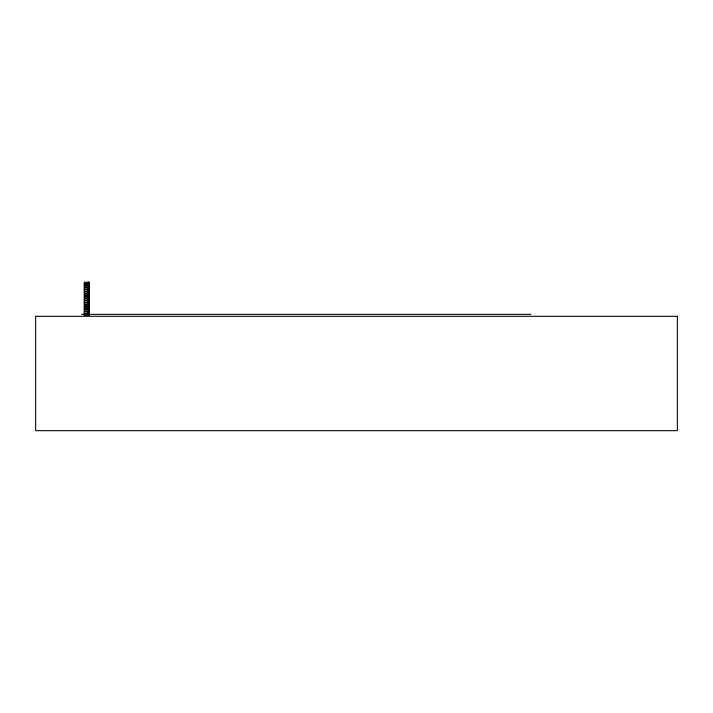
<?xml version="1.0" encoding="UTF-8"?>
<svg xmlns="http://www.w3.org/2000/svg" width="713" height="713" viewBox="0 0 713 713"><rect width="100%" height="100%" fill="white"/><g stroke="black" fill="none" stroke-linecap="round" stroke-linejoin="round"><path stroke-width="1.07" d="M81.514 314.335L530.953 314.335M88.991 282.321L88.991 283.97M89.054 284.157L88.929 285.806M88.991 285.993L88.991 287.642M88.929 287.829L88.929 289.478M88.991 289.665L88.991 291.314M88.929 291.492L88.929 293.15M88.991 293.328L88.991 294.977M89.054 295.164L89.054 296.813M88.991 297L88.991 298.649M88.929 298.836L89.054 300.485M88.991 300.663L88.991 302.321M89.054 302.499L88.929 304.157M88.991 304.335L88.991 305.984M88.929 306.171L89.054 307.82M88.991 308.007L88.991 309.656M88.929 309.843L88.929 311.492M88.991 311.67L88.991 313.328M89.054 313.506L88.929 315.164M88.867 282.321L88.867 283.97M88.804 284.157L88.795 285.806M88.867 285.993L88.867 287.642M88.804 287.829L88.795 289.478M88.867 289.665L88.867 291.314M88.804 291.492L88.795 293.15M88.867 293.328L88.867 294.977M88.795 295.164L88.804 296.813M88.867 297L88.867 298.649M88.795 298.836L88.804 300.485M88.867 300.663L88.867 302.321M88.795 302.499L88.804 304.157M88.867 304.335L88.867 305.984M88.795 306.171L88.804 307.82M88.867 308.007L88.867 309.656M88.795 309.843L88.804 311.492M88.867 311.67L88.867 313.328M88.795 313.506L88.804 315.164M88.733 282.321L88.742 283.97M88.67 284.157L88.67 285.806M88.742 285.993L88.733 287.642M88.67 287.829L88.67 289.478M88.733 289.665L88.742 291.314M88.67 291.492L88.67 293.15M88.742 293.328L88.733 294.977M88.67 295.164L88.67 296.813M88.742 297L88.733 298.649M88.67 298.836L88.67 300.485M88.733 300.663L88.742 302.321M88.67 302.499L88.67 304.157M88.733 304.335L88.742 305.984M88.67 306.171L88.67 307.82M88.742 308.007L88.733 309.656M88.67 309.843L88.67 311.492M88.733 311.67L88.742 313.328M88.67 313.506L88.67 315.164M88.608 282.321L88.608 283.97M88.546 284.157L88.546 285.806M88.608 285.993L88.483 287.642M88.546 287.829L88.546 289.478M88.483 289.665L88.608 291.314M88.546 291.492L88.546 293.15M88.608 293.328L88.474 294.977M88.546 295.164L88.546 296.813M88.474 297L88.483 298.649M88.546 298.836L88.546 300.485M88.608 300.663L88.608 302.321M88.546 302.499L88.546 304.157M88.474 304.335L88.608 305.984M88.546 306.171L88.546 307.82M88.474 308.007L88.483 309.656M88.546 309.843L88.546 311.492M88.608 311.67L88.483 313.328M88.546 313.506L88.546 315.164M88.35 282.321L88.35 283.97M88.412 284.157L88.421 285.806M88.35 285.993L88.35 287.642M88.412 287.829L88.421 289.478M88.35 289.665L88.35 291.314M88.412 291.492L88.421 293.15M88.35 293.328L88.35 294.977M88.421 295.164L88.412 296.813M88.35 297L88.35 298.649M88.421 298.836L88.412 300.485M88.35 300.663L88.35 302.321M88.421 302.499L88.412 304.157M88.35 304.335L88.35 305.984M88.412 306.171L88.421 307.82M88.35 308.007L88.35 309.656M88.412 309.843L88.421 311.492M88.35 311.67L88.35 313.328M88.421 313.506L88.412 315.164M88.225 282.321L88.225 283.97M88.287 284.157L88.287 285.806M88.225 285.993L88.225 287.642M88.287 287.829L88.287 289.478M88.225 289.665L88.225 291.314M88.287 291.492L88.287 293.15M88.225 293.328L88.225 294.977M88.287 295.164L88.287 296.813M88.225 297L88.225 298.649M88.287 298.836L88.287 300.485M88.225 300.663L88.225 302.321M88.287 302.499L88.287 304.157M88.225 304.335L88.225 305.984M88.287 306.171L88.287 307.82M88.225 308.007L88.225 309.656M88.287 309.843L88.287 311.492M88.225 311.67L88.225 313.328M88.287 313.506L88.287 315.164M88.1 282.321L88.091 283.97M88.162 284.157L88.162 285.806M88.1 285.993L88.091 287.642M88.162 289.478L88.038 287.829L87.904 289.478M88.1 289.665L88.091 291.314M88.162 293.15L88.038 291.492L87.904 293.15M88.1 293.328L88.091 294.977M88.038 295.164L88.162 296.813M88.091 297L88.1 298.649M88.162 298.836L88.162 300.485M88.091 300.663L88.1 302.321M88.162 302.499L88.162 304.157M88.091 304.335L88.1 305.984M88.162 306.171L88.038 307.82M88.091 308.007L88.1 309.656M88.162 309.843L88.038 311.492M88.1 311.67L88.091 313.328M88.038 313.506L88.162 315.164M87.966 282.321L87.966 283.97M88.029 284.157L87.904 285.806M87.966 285.993L87.966 287.642M87.966 289.665L87.966 291.314M87.966 293.328L87.966 294.977M87.904 295.164L88.029 296.813M87.966 297L87.966 298.649M87.904 298.836L87.904 300.485M87.966 300.663L87.966 302.321M88.029 302.499L87.904 304.157M87.966 304.335L87.966 305.984M87.904 306.171L87.904 307.82M87.966 308.007L87.966 309.656M87.904 309.843L87.904 311.492M87.966 311.67L87.966 313.328M87.904 313.506L87.904 315.164M87.842 282.321L87.842 283.97M87.779 284.157L87.779 285.806M87.842 285.993L87.842 287.642M87.779 287.829L87.779 289.478M87.842 289.665L87.842 291.314M87.779 291.492L87.779 293.15M87.842 293.328L87.842 294.977M87.779 295.164L87.779 296.813M87.842 297L87.842 298.649M87.779 298.836L87.779 300.485M87.842 300.663L87.842 302.321M87.779 302.499L87.779 304.157M87.842 304.335L87.842 305.984M87.779 306.171L87.779 307.82M87.842 308.007L87.842 309.656M87.779 309.843L87.779 311.492M87.842 311.67L87.842 313.328M87.779 313.506L87.779 315.164M84.482 282.321L84.482 283.97M84.482 285.993L84.482 287.642M84.482 289.665L84.482 291.314M84.482 293.328L84.482 294.977M84.482 297L84.482 298.649M84.482 300.663L84.482 302.321M84.482 304.335L84.482 305.984M84.482 308.007L84.482 309.656M84.482 311.67L84.482 313.328M84.419 284.157L84.419 285.806M84.419 287.829L84.419 289.478M84.419 291.492L84.419 293.15M84.419 295.164L84.419 296.813M84.419 298.836L84.419 300.485M84.419 302.499L84.419 304.157M84.419 306.171L84.419 307.82M84.419 309.843L84.419 311.492M84.419 313.506L84.419 315.164M89.116 282.321L84.357 282.321L84.357 283.97L89.116 283.97L89.116 282.321M89.187 284.157L84.294 284.157L84.294 285.806L89.187 285.806L89.187 284.157M89.116 285.993L84.357 285.993L84.357 287.642L89.116 287.642L89.116 285.993M89.187 287.829L84.294 287.829L84.294 289.478L89.187 289.478L89.187 287.829M89.116 289.665L84.357 289.665L84.357 291.314L89.116 291.314L89.116 289.665M89.187 291.492L84.294 291.492L84.294 293.15L89.187 293.15L89.187 291.492M89.116 293.328L84.357 293.328L84.357 294.977L89.116 294.977L89.116 293.328M89.187 295.164L84.294 295.164L84.294 296.813L89.187 296.813L89.187 295.164M89.116 297L84.357 297L84.357 298.649L89.116 298.649L89.116 297M89.187 298.836L84.294 298.836L84.294 300.485L89.187 300.485L89.187 298.836M89.116 300.663L84.357 300.663L84.357 302.321L89.116 302.321L89.116 300.663M89.187 302.499L84.294 302.499L84.294 304.157L89.187 304.157L89.187 302.499M89.116 304.335L84.357 304.335L84.357 305.984L89.116 305.984L89.116 304.335M89.187 306.171L84.294 306.171L84.294 307.82L89.187 307.82L89.187 306.171M89.116 308.007L84.357 308.007L84.357 309.656L89.116 309.656L89.116 308.007M89.187 309.843L84.294 309.843L84.294 311.492L89.187 311.492L89.187 309.843M89.116 311.67L84.357 311.67L84.357 313.328L89.116 313.328L89.116 311.67M89.187 313.506L84.294 313.506L84.294 315.164L89.187 315.164L89.187 313.506M677.35 316.305L35.65 316.305L35.65 430.679L677.35 430.679L677.35 316.305"/></g></svg>
